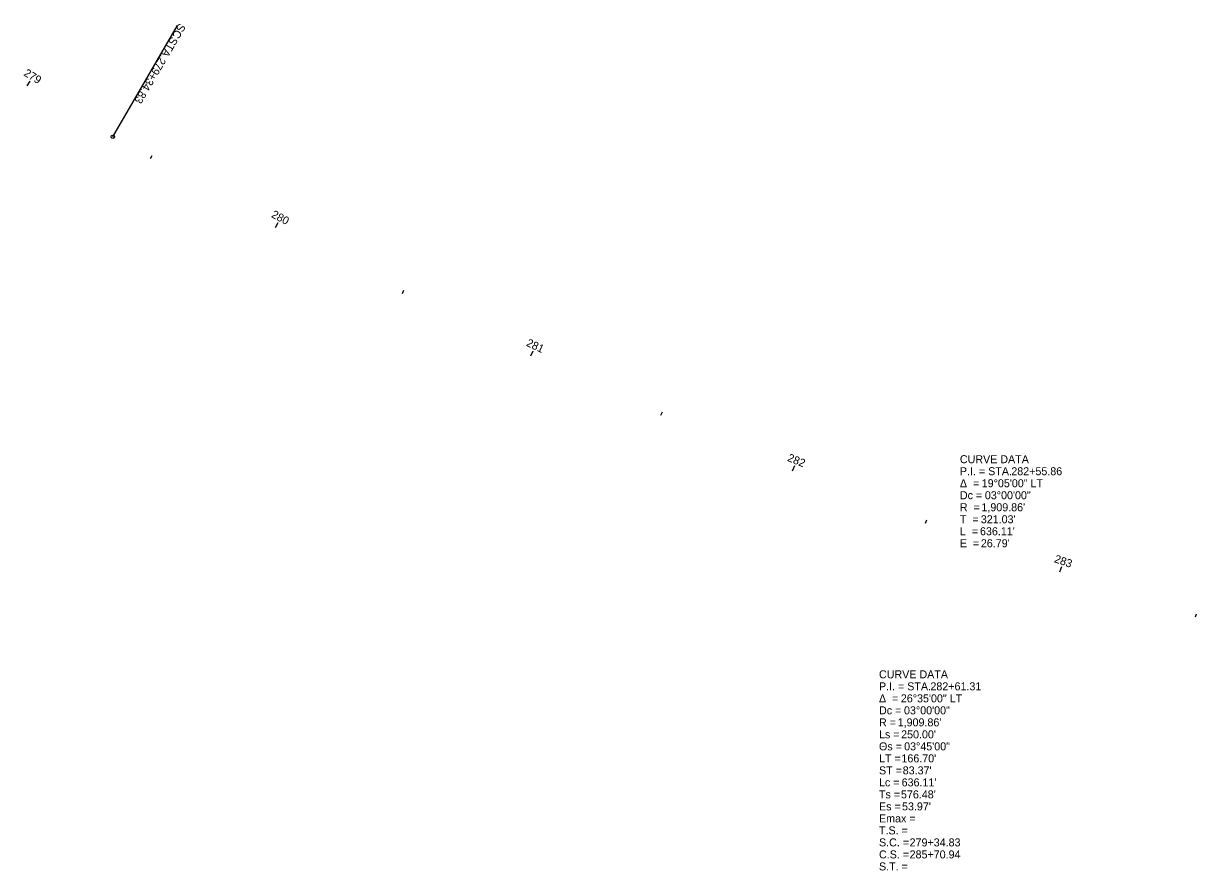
# Model space of a CAD drawing. Extents: x 1437378 to 1440964, y 451105 to 452845.
# Drawn here: x 1440083.9 to 1440494.3, y 451127.4 to 451423.7 of the extents above; entities that cross this region are included whole.
import ezdxf

# ---------------------------------------------------------------- set-up
doc = ezdxf.new("R2010")
doc.units = 0
for name, color, linetype in [('BR_P_Sub_Foot_Hidden', 7, 'Continuous'), ('BR_P_Sub_Foot_Object', 7, 'Continuous'), ('BR_P_Sub_Object', 7, 'Continuous')]:
    doc.layers.add(name, color=color, linetype=linetype)

msp = doc.modelspace()

# ---------------------------------------------------------------- linework, layer by layer
at = {"layer": 'BR_P_Sub_Foot_Hidden'}
msp.add_line((1440115.17, 451384.12), (1440137.77, 451423.03), dxfattribs=at)
msp.add_circle((1440115.17, 451384.12), 0.6, dxfattribs=at)
at = {"layer": 'BR_P_Sub_Object'}
for p, q in [((1440085.2, 451401.87), (1440086.23, 451403.58)), ((1440128.31, 451376.55), (1440128.91, 451377.59)), ((1440172.07, 451352.36), (1440173.01, 451354.12)), ((1440216.44, 451329.31), (1440216.98, 451330.39)), ((1440261.4, 451307.44), (1440262.25, 451309.25)), ((1440306.92, 451286.75), (1440307.4, 451287.85)), ((1440352.96, 451267.26), (1440353.71, 451269.11)), ((1440399.5, 451248.98), (1440399.92, 451250.11)), ((1440446.5, 451231.93), (1440447.15, 451233.82)), ((1440493.93, 451216.11), (1440494.29, 451217.26))]:
    msp.add_line(p, q, dxfattribs=at)

# ---------------------------------------------------------------- texts
at = {"layer": 'BR_P_Sub_Foot_Hidden'}
for s, p in [('SC', (1440138.37, 451424)), (' STA. ', (1440136.18, 451420.23)), ('279+34.83', (1440131.5, 451412.17))]:
    msp.add_text(s, height=2.8, rotation=239.8522, dxfattribs=at).set_placement(p)
at = {"layer": 'BR_P_Sub_Foot_Object'}
for s, p in [('CURVE DATA', (1440411.5, 451269.9)), ('P.I. = STA. ', (1440411.5, 451265.7)), ('282+55.86', (1440429.49, 451265.7)), ('Δ  = ', (1440411.5, 451261.5)), ('19°05\'00" LT', (1440419.14, 451261.5)), ('Dc = ', (1440411.5, 451257.3)), ('03°00\'00"', (1440420.24, 451257.3)), ('R  = ', (1440411.5, 451253.1)), ("1,909.86'", (1440419.03, 451253.1)), ('T  = ', (1440411.5, 451248.9)), ("321.03'", (1440418.82, 451248.9)), ('L  = ', (1440411.5, 451244.7)), ("636.11'", (1440418.53, 451244.7)), ('E  = ', (1440411.5, 451240.5)), ("26.79'", (1440418.84, 451240.5)), ('CURVE DATA', (1440383.2, 451194.65)), ('P.I. = STA. ', (1440383.2, 451190.45)), ('282+61.31', (1440401.19, 451190.45)), ('Δ  = ', (1440383.2, 451186.25)), ('26°35\'00" LT', (1440390.85, 451186.25)), ('Dc = ', (1440383.2, 451182.05)), ('03°00\'00"', (1440391.95, 451182.05)), ('R = ', (1440383.2, 451177.85)), ("1,909.86'", (1440389.74, 451177.85)), ('Ls = ', (1440383.2, 451173.65)), ("250.00'", (1440390.95, 451173.65)), ('Θs = ', (1440383.2, 451169.45)), ('03°45\'00"', (1440391.99, 451169.45)), ('LT = ', (1440383.2, 451165.25)), ("166.70'", (1440391.05, 451165.25)), ('ST = ', (1440383.2, 451161.05)), ("83.37'", (1440391.5, 451161.05)), ('Lc = ', (1440383.2, 451156.85)), ("636.11'", (1440391.12, 451156.85)), ('Ts = ', (1440383.2, 451152.65)), ("576.48'", (1440390.89, 451152.65)), ('Es = ', (1440383.2, 451148.45)), ("53.97'", (1440391.26, 451148.45)), ('Emax = ', (1440383.2, 451144.25)), ('T.S. = ', (1440383.2, 451140.05)), ('S.C. = ', (1440383.2, 451135.85)), ('279+34.83', (1440393.91, 451135.85)), ('C.S. = ', (1440383.2, 451131.65)), ('285+70.94', (1440393.91, 451131.65)), ('S.T. = ', (1440383.2, 451127.45))]:
    msp.add_text(s, height=2.8, dxfattribs=at).set_placement(p)
at = {"layer": 'BR_P_Sub_Object'}
for s, rotation, p in [('279', 328.88, (1440083.73, 451405.68)), ('280', 331.8072, (1440170.37, 451356.1)), ('281', 334.8072, (1440259.55, 451311.07)), ('282', 337.8072, (1440350.93, 451270.79)), ('283', 340.8072, (1440444.3, 451235.34))]:
    msp.add_text(s, height=2.8, rotation=rotation, dxfattribs=at).set_placement(p)

doc.saveas('drawing.dxf')
